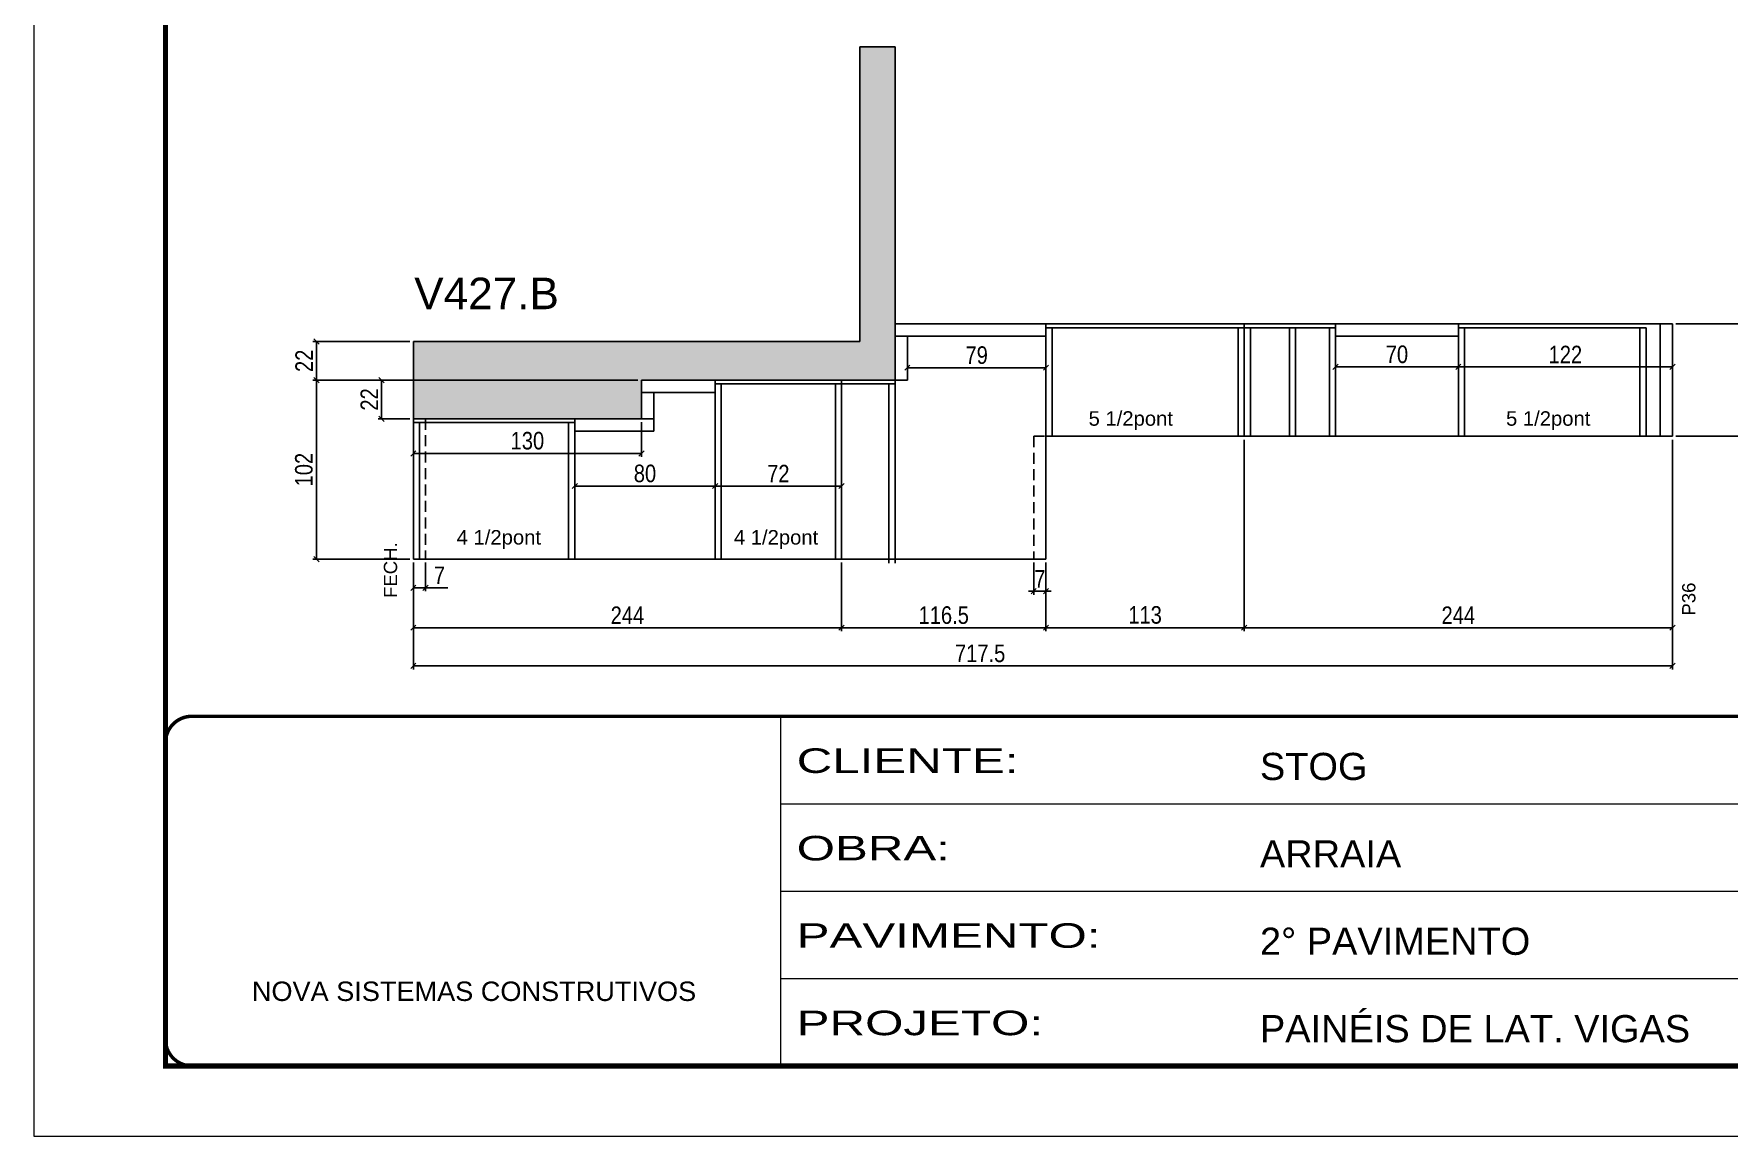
# Model space of a CAD drawing. Extents: x -3394 to 16474, y -5031 to 14397.
# Drawn here: x 4272 to 5238, y 4158 to 4786 of the extents above; entities that cross this region are included whole.
import ezdxf

# ---------------------------------------------------------------- set-up
doc = ezdxf.new("R2010")
doc.units = 0
for name, pattern in [('CONTINUO', [0]), ('DASHED', [0.75, 0.5, -0.25]), ('HIDDEN', [0.375, 0.25, -0.125])]:
    doc.linetypes.add(name, pattern=pattern)
doc.layers.get('0').update_dxf_attribs({"linetype": 'CONTINUOUS'})
doc.layers.get('Defpoints').update_dxf_attribs({"linetype": 'CONTINUOUS'})
for name, color, linetype in [('COTA', 241, 'CONTINUOUS'), ('NOMENCLATURA', 7, 'CONTINUOUS'), ('Painéis', 200, 'CONTINUOUS'), ('PONTALETE', 7, 'CONTINUOUS'), ('SARR_2.2x7', 40, 'CONTINUOUS'), ('SARR_3.5x7', 81, 'CONTINUOUS')]:
    doc.layers.add(name, color=color, linetype=linetype)
doc.layers.add('Folhas', color=255, linetype='CONTINUOUS', lineweight=9)
doc.layers.add('SARRAFO DE PRESSAO', color=251, linetype='DASHED', lineweight=9)
doc.styles.add('ARIAL', font='arial.ttf')
doc.styles.add('COTA TECNICA', font='techl___.ttf', dxfattribs={"height": 10})
doc.styles.add('Tecnologia', font='')
doc.styles.get('Tecnologia').set_extended_font_data('Forgotten Futurist')
doc.dimstyles.new('PAINEL', dxfattribs={"dimtxt": 10, "dimasz": 3, "dimexe": 3, "dimexo": 3, "dimgap": 3, "dimtad": 1, "dimdec": 1, "dimzin": 12, "dimdsep": 46, "dimtxsty": 'COTA TECNICA', "dimblk1": 'OBLIQUE', "dimblk2": 'OBLIQUE', "dimsah": 1, "dimcen": 0.9, "dimclrd": 4, "dimclre": 4, "dimclrt": 240, "dimadec": 1, "dimazin": 3, "dimtfac": 1, "dimtdec": 1, "dimtmove": 0, "dimatfit": 3, "dimfxl": 1, "dimtolj": 1, "dimtzin": 12, "dimarcsym": 0})

# ---------------------------------------------------------------- blocks, each defined once
blk = doc.blocks.new('9999999999')
at = {"color": 30, "linetype": 'CONTINUO'}
for p, q in [((98564.56, 34230.21), (98564.56, 34429.45)), ((98564.56, 34379.64), (99583.98, 34379.64)), ((98564.56, 34329.83), (99487.98, 34329.83)), ((98564.56, 34280.02), (99487.98, 34280.02))]:
    blk.add_line(p, q, dxfattribs=at)
at = {"color": 30, "linetype": 'CONTINUO', "const_width": 2}
blk.add_lwpolyline([(99583.98, 34230.21), (99583.98, 34414.45, 0.414214), (99568.98, 34429.45), (98228.98, 34429.45, 0.414214), (98213.98, 34414.45), (98213.98, 34245.21, 0.414214), (98228.98, 34230.21), (99583.98, 34230.21)], format="xyb", dxfattribs=at)
at = {"layer": 'Folhas'}
blk.add_lwpolyline([(98138.98, 34190.21), (99623.98, 34190.21), (99623.98, 35240.21), (98138.98, 35240.21)], close=True, dxfattribs=at)
at = {"layer": 'Folhas', "color": 30, "const_width": 3}
blk.add_lwpolyline([(98213.98, 34230.21), (99583.98, 34230.21), (99583.98, 35200.21), (98213.98, 35200.21)], close=True, dxfattribs=at)
at = {"color": 7, "linetype": 'Continuous', "ltscale": 5, "style": 'ARIAL'}
for s, height, p in [('STOG', 15.483, (98837.68, 34393.13)), ('ARRAIA', 15.483, (98837.68, 34343.32)), ('2° PAVIMENTO', 15.4829, (98837.68, 34293.51)), ('NOVA SISTEMAS CONSTRUTIVOS', 11.0592, (98263.19, 34267.21)), ('PAINÉIS DE LAT. VIGAS', 15.4829, (98837.68, 34243.7))]:
    blk.add_text(s, height=height, dxfattribs=at).set_placement(p)
at = {"layer": 'Folhas', "color": 7, "style": 'Tecnologia', "width": 1.5}
for s, p in [('CLIENTE:', (98573.65, 34397.17)), ('OBRA:', (98573.65, 34347.31)), ('PAVIMENTO:', (98573.65, 34297.5)), ('PROJETO:', (98573.65, 34247.69))]:
    blk.add_text(s, height=14, dxfattribs=at).set_placement(p)
blk = doc.blocks.new('_Oblique')
at = {"color": 0, "linetype": 'ByBlock', "lineweight": -2}
blk.add_line((-0.5, -0.5), (0.5, 0.5), dxfattribs=at)
blk = doc.blocks.new('*D1364')
at = {"layer": 'COTA', "color": 4, "linetype": 'Continuous', "lineweight": -2, "transparency": 16777216}
for p, q in [((4488.44, 4484.78), (4488.44, 4445.7)), ((4732.44, 4482.78), (4732.44, 4445.7)), ((4488.44, 4447.7), (4732.44, 4447.7))]:
    blk.add_line(p, q, dxfattribs=at)
at = {"layer": 'Defpoints', "color": 0, "linetype": 'Continuous', "transparency": 16777216}
for p in [(4488.44, 4486.78), (4732.44, 4484.78), (4732.44, 4447.7)]:
    blk.add_point(p, dxfattribs=at)
at = {"layer": 'COTA', "color": 4, "linetype": 'Continuous', "lineweight": -2, "transparency": 16777216, "xscale": 3, "yscale": 3, "zscale": 3, "rotation": 180}
blk.add_blockref('_Oblique', (4488.44, 4447.7), dxfattribs=at)
at = {"layer": 'COTA', "color": 4, "linetype": 'Continuous', "lineweight": -2, "transparency": 16777216, "xscale": 3, "yscale": 3, "zscale": 3}
blk.add_blockref('_Oblique', (4732.44, 4447.7), dxfattribs=at)
at = {"layer": 'COTA', "color": 240, "linetype": 'Continuous', "transparency": 16777216, "insert": (4610.44, 4454.78), "char_height": 10, "attachment_point": 5, "style": 'COTA TECNICA'}
blk.add_mtext('\\A1;244', dxfattribs=at)
blk = doc.blocks.new('*D1365')
at = {"layer": 'COTA', "color": 4, "linetype": 'Continuous', "lineweight": -2, "transparency": 16777216}
for p, q in [((4961.94, 4554.78), (4961.94, 4445.7)), ((4848.97, 4484.78), (4848.97, 4445.7)), ((4848.97, 4447.7), (4961.94, 4447.7))]:
    blk.add_line(p, q, dxfattribs=at)
at = {"layer": 'Defpoints', "color": 0, "linetype": 'Continuous', "transparency": 16777216}
for p in [(4961.94, 4556.78), (4848.97, 4486.78), (4961.94, 4447.7)]:
    blk.add_point(p, dxfattribs=at)
at = {"layer": 'COTA', "color": 4, "linetype": 'Continuous', "lineweight": -2, "transparency": 16777216, "xscale": 3, "yscale": 3, "zscale": 3, "rotation": 180}
blk.add_blockref('_Oblique', (4848.97, 4447.7), dxfattribs=at)
at = {"layer": 'COTA', "color": 4, "linetype": 'Continuous', "lineweight": -2, "transparency": 16777216, "xscale": 3, "yscale": 3, "zscale": 3}
blk.add_blockref('_Oblique', (4961.94, 4447.7), dxfattribs=at)
at = {"layer": 'COTA', "color": 240, "linetype": 'Continuous', "transparency": 16777216, "insert": (4905.45, 4454.92), "char_height": 10, "attachment_point": 5, "style": 'COTA TECNICA'}
blk.add_mtext('\\A1;113', dxfattribs=at)
blk = doc.blocks.new('*D1366')
at = {"layer": 'COTA', "color": 4, "linetype": 'Continuous', "lineweight": -2, "transparency": 16777216}
for p, q in [((5205.97, 4554.78), (5205.97, 4423.9)), ((4488.44, 4484.78), (4488.44, 4423.9)), ((4488.44, 4425.9), (5205.97, 4425.9))]:
    blk.add_line(p, q, dxfattribs=at)
at = {"layer": 'Defpoints', "color": 0, "linetype": 'Continuous', "transparency": 16777216}
for p in [(5205.97, 4556.78), (4488.44, 4486.78), (5205.97, 4425.9)]:
    blk.add_point(p, dxfattribs=at)
at = {"layer": 'COTA', "color": 4, "linetype": 'Continuous', "lineweight": -2, "transparency": 16777216, "xscale": 3, "yscale": 3, "zscale": 3, "rotation": 180}
blk.add_blockref('_Oblique', (4488.44, 4425.9), dxfattribs=at)
at = {"layer": 'COTA', "color": 4, "linetype": 'Continuous', "lineweight": -2, "transparency": 16777216, "xscale": 3, "yscale": 3, "zscale": 3}
blk.add_blockref('_Oblique', (5205.97, 4425.9), dxfattribs=at)
at = {"layer": 'COTA', "color": 240, "linetype": 'Continuous', "transparency": 16777216, "insert": (4811.45, 4433.01), "char_height": 10, "attachment_point": 5, "style": 'COTA TECNICA'}
blk.add_mtext('\\A1;717.5', dxfattribs=at)
blk = doc.blocks.new('*D1367')
at = {"layer": 'COTA', "color": 4, "linetype": 'Continuous', "lineweight": -2, "transparency": 16777216}
for p, q in [((5207.97, 4620.78), (5264.34, 4620.78)), ((5262.34, 4620.78), (5262.34, 4556.78)), ((5207.97, 4556.78), (5264.34, 4556.78))]:
    blk.add_line(p, q, dxfattribs=at)
at = {"layer": 'Defpoints', "color": 0, "linetype": 'Continuous', "transparency": 16777216}
for p in [(5205.97, 4620.78), (5205.97, 4556.78), (5262.34, 4556.78)]:
    blk.add_point(p, dxfattribs=at)
at = {"layer": 'COTA', "color": 4, "linetype": 'Continuous', "lineweight": -2, "transparency": 16777216, "xscale": 3, "yscale": 3, "zscale": 3}
for p, rotation in [((5262.34, 4620.78), 90), ((5262.34, 4556.78), 270)]:
    blk.add_blockref('_Oblique', p, dxfattribs=dict(at, rotation=rotation))
at = {"layer": 'COTA', "color": 240, "linetype": 'Continuous', "transparency": 16777216, "insert": (5255.24, 4588.78), "char_height": 10, "attachment_point": 5, "rotation": 90, "style": 'COTA TECNICA'}
blk.add_mtext('\\A1;64', dxfattribs=at)
blk = doc.blocks.new('*D1368')
at = {"layer": 'COTA', "color": 4, "linetype": 'Continuous', "lineweight": -2, "transparency": 16777216}
for p, q in [((4732.44, 4484.78), (4732.44, 4445.7)), ((4848.97, 4484.78), (4848.97, 4445.7)), ((4848.97, 4447.7), (4732.44, 4447.7))]:
    blk.add_line(p, q, dxfattribs=at)
at = {"layer": 'Defpoints', "color": 0, "linetype": 'Continuous', "transparency": 16777216}
for p in [(4732.44, 4486.78), (4848.97, 4486.78), (4732.44, 4447.7)]:
    blk.add_point(p, dxfattribs=at)
at = {"layer": 'COTA', "color": 4, "linetype": 'Continuous', "lineweight": -2, "transparency": 16777216, "xscale": 3, "yscale": 3, "zscale": 3, "rotation": 180}
blk.add_blockref('_Oblique', (4732.44, 4447.7), dxfattribs=at)
at = {"layer": 'COTA', "color": 4, "linetype": 'Continuous', "lineweight": -2, "transparency": 16777216, "xscale": 3, "yscale": 3, "zscale": 3}
blk.add_blockref('_Oblique', (4848.97, 4447.7), dxfattribs=at)
at = {"layer": 'COTA', "color": 240, "linetype": 'Continuous', "transparency": 16777216, "insert": (4790.7, 4454.81), "char_height": 10, "attachment_point": 5, "style": 'COTA TECNICA'}
blk.add_mtext('\\A1;116.5', dxfattribs=at)
blk = doc.blocks.new('*D1369')
at = {"layer": 'COTA', "color": 4, "linetype": 'Continuous', "lineweight": -2, "transparency": 16777216}
for p, q in [((4488.44, 4484.78), (4488.44, 4468.46)), ((4495.44, 4484.78), (4495.44, 4468.46)), ((4488.44, 4470.46), (4495.44, 4470.46)), ((4495.44, 4470.46), (4508.17, 4470.46))]:
    blk.add_line(p, q, dxfattribs=at)
at = {"layer": 'Defpoints', "color": 0, "linetype": 'Continuous', "transparency": 16777216}
for p in [(4488.44, 4486.78), (4495.44, 4486.78), (4495.44, 4470.46)]:
    blk.add_point(p, dxfattribs=at)
at = {"layer": 'COTA', "color": 4, "linetype": 'Continuous', "lineweight": -2, "transparency": 16777216, "xscale": 3, "yscale": 3, "zscale": 3, "rotation": 180}
blk.add_blockref('_Oblique', (4488.44, 4470.46), dxfattribs=at)
at = {"layer": 'COTA', "color": 4, "linetype": 'Continuous', "lineweight": -2, "transparency": 16777216, "xscale": 3, "yscale": 3, "zscale": 3}
blk.add_blockref('_Oblique', (4495.44, 4470.46), dxfattribs=at)
at = {"layer": 'COTA', "color": 240, "linetype": 'Continuous', "transparency": 16777216, "insert": (4503.3, 4477.54), "char_height": 10, "attachment_point": 5, "style": 'COTA TECNICA'}
blk.add_mtext('\\A1;7', dxfattribs=at)
blk = doc.blocks.new('*D1370')
at = {"layer": 'COTA', "color": 4, "linetype": 'Continuous', "lineweight": -2, "transparency": 16777216}
for p, q in [((4616.44, 4588.78), (4431.2, 4588.78)), ((4433.2, 4486.78), (4433.2, 4588.78)), ((4486.44, 4486.78), (4431.2, 4486.78))]:
    blk.add_line(p, q, dxfattribs=at)
at = {"layer": 'Defpoints', "color": 0, "linetype": 'Continuous', "transparency": 16777216}
for p in [(4433.2, 4588.78), (4618.44, 4588.78), (4488.44, 4486.78)]:
    blk.add_point(p, dxfattribs=at)
at = {"layer": 'COTA', "color": 4, "linetype": 'Continuous', "lineweight": -2, "transparency": 16777216, "xscale": 3, "yscale": 3, "zscale": 3}
for p, rotation in [((4433.2, 4588.78), 90), ((4433.2, 4486.78), 270)]:
    blk.add_blockref('_Oblique', p, dxfattribs=dict(at, rotation=rotation))
at = {"layer": 'COTA', "color": 240, "linetype": 'Continuous', "transparency": 16777216, "insert": (4426.1, 4537.78), "char_height": 10, "attachment_point": 5, "rotation": 90, "style": 'COTA TECNICA'}
blk.add_mtext('\\A1;102', dxfattribs=at)
blk = doc.blocks.new('*D1371')
at = {"layer": 'COTA', "color": 4, "linetype": 'Continuous', "lineweight": -2, "transparency": 16777216}
for p, q in [((4486.44, 4610.78), (4431.2, 4610.78)), ((4433.2, 4588.78), (4433.2, 4610.78)), ((4616.44, 4588.78), (4431.2, 4588.78))]:
    blk.add_line(p, q, dxfattribs=at)
at = {"layer": 'Defpoints', "color": 0, "linetype": 'Continuous', "transparency": 16777216}
for p in [(4433.2, 4610.78), (4488.44, 4610.78), (4618.44, 4588.78)]:
    blk.add_point(p, dxfattribs=at)
at = {"layer": 'COTA', "color": 4, "linetype": 'Continuous', "lineweight": -2, "transparency": 16777216, "xscale": 3, "yscale": 3, "zscale": 3}
for p, rotation in [((4433.2, 4610.78), 90), ((4433.2, 4588.78), 270)]:
    blk.add_blockref('_Oblique', p, dxfattribs=dict(at, rotation=rotation))
at = {"layer": 'COTA', "color": 240, "linetype": 'Continuous', "transparency": 16777216, "insert": (4426.2, 4599.78), "char_height": 10, "attachment_point": 5, "rotation": 90, "style": 'COTA TECNICA'}
blk.add_mtext('\\A1;22', dxfattribs=at)
blk = doc.blocks.new('*D1372')
at = {"layer": 'COTA', "color": 4, "linetype": 'Continuous', "lineweight": -2, "transparency": 16777216}
for p, q in [((4961.94, 4554.78), (4961.94, 4445.7)), ((5205.97, 4554.78), (5205.97, 4445.7)), ((5205.97, 4447.7), (4961.94, 4447.7))]:
    blk.add_line(p, q, dxfattribs=at)
at = {"layer": 'Defpoints', "color": 0, "linetype": 'Continuous', "transparency": 16777216}
for p in [(4961.94, 4556.78), (5205.97, 4556.78), (4961.94, 4447.7)]:
    blk.add_point(p, dxfattribs=at)
at = {"layer": 'COTA', "color": 4, "linetype": 'Continuous', "lineweight": -2, "transparency": 16777216, "xscale": 3, "yscale": 3, "zscale": 3, "rotation": 180}
blk.add_blockref('_Oblique', (4961.94, 4447.7), dxfattribs=at)
at = {"layer": 'COTA', "color": 4, "linetype": 'Continuous', "lineweight": -2, "transparency": 16777216, "xscale": 3, "yscale": 3, "zscale": 3}
blk.add_blockref('_Oblique', (5205.97, 4447.7), dxfattribs=at)
at = {"layer": 'COTA', "color": 240, "linetype": 'Continuous', "transparency": 16777216, "insert": (5083.95, 4454.78), "char_height": 10, "attachment_point": 5, "style": 'COTA TECNICA'}
blk.add_mtext('\\A1;244', dxfattribs=at)
blk = doc.blocks.new('*D1373')
at = {"layer": 'COTA', "color": 4, "linetype": 'Continuous', "lineweight": -2, "transparency": 16777216}
for p, q in [((5013.97, 4611.78), (5013.97, 4594.32)), ((5083.97, 4611.78), (5083.97, 4594.32)), ((5083.97, 4596.32), (5013.97, 4596.32))]:
    blk.add_line(p, q, dxfattribs=at)
at = {"layer": 'Defpoints', "color": 0, "linetype": 'Continuous', "transparency": 16777216}
for p in [(5013.97, 4613.78), (5083.97, 4613.78), (5013.97, 4596.32)]:
    blk.add_point(p, dxfattribs=at)
at = {"layer": 'COTA', "color": 4, "linetype": 'Continuous', "lineweight": -2, "transparency": 16777216, "xscale": 3, "yscale": 3, "zscale": 3, "rotation": 180}
blk.add_blockref('_Oblique', (5013.97, 4596.32), dxfattribs=at)
at = {"layer": 'COTA', "color": 4, "linetype": 'Continuous', "lineweight": -2, "transparency": 16777216, "xscale": 3, "yscale": 3, "zscale": 3}
blk.add_blockref('_Oblique', (5083.97, 4596.32), dxfattribs=at)
at = {"layer": 'COTA', "color": 240, "linetype": 'Continuous', "transparency": 16777216, "insert": (5048.97, 4603.43), "char_height": 10, "attachment_point": 5, "style": 'COTA TECNICA'}
blk.add_mtext('\\A1;70', dxfattribs=at)
blk = doc.blocks.new('*D1374')
at = {"layer": 'COTA', "color": 4, "linetype": 'Continuous', "lineweight": -2, "transparency": 16777216}
for p, q in [((5205.97, 4618.78), (5205.97, 4594.32)), ((5083.97, 4611.78), (5083.97, 4594.32)), ((5083.97, 4596.32), (5205.97, 4596.32))]:
    blk.add_line(p, q, dxfattribs=at)
at = {"layer": 'Defpoints', "color": 0, "linetype": 'Continuous', "transparency": 16777216}
for p in [(5205.97, 4620.78), (5083.97, 4613.78), (5205.97, 4596.32)]:
    blk.add_point(p, dxfattribs=at)
at = {"layer": 'COTA', "color": 4, "linetype": 'Continuous', "lineweight": -2, "transparency": 16777216, "xscale": 3, "yscale": 3, "zscale": 3, "rotation": 180}
blk.add_blockref('_Oblique', (5083.97, 4596.32), dxfattribs=at)
at = {"layer": 'COTA', "color": 4, "linetype": 'Continuous', "lineweight": -2, "transparency": 16777216, "xscale": 3, "yscale": 3, "zscale": 3}
blk.add_blockref('_Oblique', (5205.97, 4596.32), dxfattribs=at)
at = {"layer": 'COTA', "color": 240, "linetype": 'Continuous', "transparency": 16777216, "insert": (5144.97, 4603.38), "char_height": 10, "attachment_point": 5, "style": 'COTA TECNICA'}
blk.add_mtext('\\A1;122', dxfattribs=at)
blk = doc.blocks.new('*D1375')
at = {"layer": 'COTA', "color": 4, "linetype": 'Continuous', "lineweight": -2, "transparency": 16777216}
for p, q in [((4841.97, 4484.78), (4841.97, 4466.44)), ((4848.97, 4484.78), (4848.97, 4466.44)), ((4841.97, 4468.44), (4838.97, 4468.44)), ((4848.97, 4468.44), (4841.97, 4468.44)), ((4848.97, 4468.44), (4851.97, 4468.44))]:
    blk.add_line(p, q, dxfattribs=at)
at = {"layer": 'Defpoints', "color": 0, "linetype": 'Continuous', "transparency": 16777216}
for p in [(4841.97, 4486.78), (4848.97, 4486.78), (4841.97, 4468.44)]:
    blk.add_point(p, dxfattribs=at)
at = {"layer": 'COTA', "color": 4, "linetype": 'Continuous', "lineweight": -2, "transparency": 16777216, "xscale": 3, "yscale": 3, "zscale": 3}
blk.add_blockref('_Oblique', (4841.97, 4468.44), dxfattribs=at)
at = {"layer": 'COTA', "color": 4, "linetype": 'Continuous', "lineweight": -2, "transparency": 16777216, "xscale": 3, "yscale": 3, "zscale": 3, "rotation": 180}
blk.add_blockref('_Oblique', (4848.97, 4468.44), dxfattribs=at)
at = {"layer": 'COTA', "color": 240, "linetype": 'Continuous', "transparency": 16777216, "insert": (4845.47, 4475.51), "char_height": 10, "attachment_point": 5, "style": 'COTA TECNICA'}
blk.add_mtext('\\A1;7', dxfattribs=at)
blk = doc.blocks.new('*D1574')
at = {"layer": 'COTA', "color": 4, "linetype": 'Continuous', "lineweight": -2, "transparency": 16777216}
for p, q in [((4769.97, 4611.78), (4769.97, 4593.88)), ((4848.97, 4611.78), (4848.97, 4593.88)), ((4848.97, 4595.88), (4769.97, 4595.88))]:
    blk.add_line(p, q, dxfattribs=at)
at = {"layer": 'Defpoints', "color": 0, "linetype": 'Continuous', "transparency": 16777216}
for p in [(4769.97, 4613.78), (4848.97, 4613.78), (4769.97, 4595.88)]:
    blk.add_point(p, dxfattribs=at)
at = {"layer": 'COTA', "color": 4, "linetype": 'Continuous', "lineweight": -2, "transparency": 16777216, "xscale": 3, "yscale": 3, "zscale": 3, "rotation": 180}
blk.add_blockref('_Oblique', (4769.97, 4595.88), dxfattribs=at)
at = {"layer": 'COTA', "color": 4, "linetype": 'Continuous', "lineweight": -2, "transparency": 16777216, "xscale": 3, "yscale": 3, "zscale": 3}
blk.add_blockref('_Oblique', (4848.97, 4595.88), dxfattribs=at)
at = {"layer": 'COTA', "color": 240, "linetype": 'Continuous', "transparency": 16777216, "insert": (4809.47, 4602.98), "char_height": 10, "attachment_point": 5, "style": 'COTA TECNICA'}
blk.add_mtext('\\A1;79', dxfattribs=at)
blk = doc.blocks.new('*D1575')
at = {"layer": 'COTA', "color": 4, "linetype": 'Continuous', "lineweight": -2, "transparency": 16777216}
for p, q in [((4488.44, 4564.78), (4488.44, 4544.99)), ((4618.44, 4564.78), (4618.44, 4544.99)), ((4488.44, 4546.99), (4618.44, 4546.99))]:
    blk.add_line(p, q, dxfattribs=at)
at = {"layer": 'Defpoints', "color": 0, "linetype": 'Continuous', "transparency": 16777216}
for p in [(4488.44, 4566.78), (4618.44, 4566.78), (4618.44, 4546.99)]:
    blk.add_point(p, dxfattribs=at)
at = {"layer": 'COTA', "color": 4, "linetype": 'Continuous', "lineweight": -2, "transparency": 16777216, "xscale": 3, "yscale": 3, "zscale": 3, "rotation": 180}
blk.add_blockref('_Oblique', (4488.44, 4546.99), dxfattribs=at)
at = {"layer": 'COTA', "color": 4, "linetype": 'Continuous', "lineweight": -2, "transparency": 16777216, "xscale": 3, "yscale": 3, "zscale": 3}
blk.add_blockref('_Oblique', (4618.44, 4546.99), dxfattribs=at)
at = {"layer": 'COTA', "color": 240, "linetype": 'Continuous', "transparency": 16777216, "insert": (4553.44, 4554.21), "char_height": 10, "attachment_point": 5, "style": 'COTA TECNICA'}
blk.add_mtext('\\A1;130', dxfattribs=at)
blk = doc.blocks.new('*D1576')
at = {"layer": 'COTA', "color": 4, "linetype": 'Continuous', "lineweight": -2, "transparency": 16777216}
for p, q in [((4616.44, 4588.78), (4468.35, 4588.78)), ((4470.35, 4588.78), (4470.35, 4566.78)), ((4486.44, 4566.78), (4468.35, 4566.78))]:
    blk.add_line(p, q, dxfattribs=at)
at = {"layer": 'Defpoints', "color": 0, "linetype": 'Continuous', "transparency": 16777216}
for p in [(4618.44, 4588.78), (4470.35, 4566.78), (4488.44, 4566.78)]:
    blk.add_point(p, dxfattribs=at)
at = {"layer": 'COTA', "color": 4, "linetype": 'Continuous', "lineweight": -2, "transparency": 16777216, "xscale": 3, "yscale": 3, "zscale": 3}
for p, rotation in [((4470.35, 4588.78), 90), ((4470.35, 4566.78), 270)]:
    blk.add_blockref('_Oblique', p, dxfattribs=dict(at, rotation=rotation))
at = {"layer": 'COTA', "color": 240, "linetype": 'Continuous', "transparency": 16777216, "insert": (4463.35, 4577.78), "char_height": 10, "attachment_point": 5, "rotation": 90, "style": 'COTA TECNICA'}
blk.add_mtext('\\A1;22', dxfattribs=at)
blk = doc.blocks.new('*D1577')
at = {"layer": 'COTA', "color": 4, "linetype": 'Continuous', "lineweight": -2, "transparency": 16777216}
for p, q in [((4580.44, 4557.78), (4580.44, 4526.43)), ((4660.44, 4559.78), (4660.44, 4526.43)), ((4580.44, 4528.43), (4660.44, 4528.43))]:
    blk.add_line(p, q, dxfattribs=at)
at = {"layer": 'Defpoints', "color": 0, "linetype": 'Continuous', "transparency": 16777216}
for p in [(4660.44, 4561.78), (4580.44, 4559.78), (4660.44, 4528.43)]:
    blk.add_point(p, dxfattribs=at)
at = {"layer": 'COTA', "color": 4, "linetype": 'Continuous', "lineweight": -2, "transparency": 16777216, "xscale": 3, "yscale": 3, "zscale": 3, "rotation": 180}
blk.add_blockref('_Oblique', (4580.44, 4528.43), dxfattribs=at)
at = {"layer": 'COTA', "color": 4, "linetype": 'Continuous', "lineweight": -2, "transparency": 16777216, "xscale": 3, "yscale": 3, "zscale": 3}
blk.add_blockref('_Oblique', (4660.44, 4528.43), dxfattribs=at)
at = {"layer": 'COTA', "color": 240, "linetype": 'Continuous', "transparency": 16777216, "insert": (4620.44, 4535.55), "char_height": 10, "attachment_point": 5, "style": 'COTA TECNICA'}
blk.add_mtext('\\A1;80', dxfattribs=at)
blk = doc.blocks.new('*D1578')
at = {"layer": 'COTA', "color": 4, "linetype": 'Continuous', "lineweight": -2, "transparency": 16777216}
for p, q in [((4660.44, 4559.78), (4660.44, 4526.43)), ((4732.44, 4559.78), (4732.44, 4526.43)), ((4660.44, 4528.43), (4732.44, 4528.43))]:
    blk.add_line(p, q, dxfattribs=at)
at = {"layer": 'Defpoints', "color": 0, "linetype": 'Continuous', "transparency": 16777216}
for p in [(4660.44, 4561.78), (4732.44, 4561.78), (4732.44, 4528.43)]:
    blk.add_point(p, dxfattribs=at)
at = {"layer": 'COTA', "color": 4, "linetype": 'Continuous', "lineweight": -2, "transparency": 16777216, "xscale": 3, "yscale": 3, "zscale": 3, "rotation": 180}
blk.add_blockref('_Oblique', (4660.44, 4528.43), dxfattribs=at)
at = {"layer": 'COTA', "color": 4, "linetype": 'Continuous', "lineweight": -2, "transparency": 16777216, "xscale": 3, "yscale": 3, "zscale": 3}
blk.add_blockref('_Oblique', (4732.44, 4528.43), dxfattribs=at)
at = {"layer": 'COTA', "color": 240, "linetype": 'Continuous', "transparency": 16777216, "insert": (4696.44, 4535.5), "char_height": 10, "attachment_point": 5, "style": 'COTA TECNICA'}
blk.add_mtext('\\A1;72', dxfattribs=at)

msp = doc.modelspace()

# ---------------------------------------------------------------- hatches: boundary and pattern name
at = {"layer": 'COTA', "linetype": 'Continuous'}
h = msp.add_hatch(dxfattribs=at)
h.set_pattern_fill('AR-CONC', color=256, scale=0.05)
h.set_pattern_definition([(50, (-1585, -5742.8755), (9.1092334, -0.7969543), [0.9525, -10.4775]), (355, (-1585, -5742.876), (-1.762171, 9.552842), [0.762, -8.382029]), (100.451445, (-1584.241, -5742.942), (7.3470624, 8.7558876), [0.8095004, -8.904512]), (46.1842, (-1585, -5740.336), (13.553952, -2.102116), [1.42875, -15.71625]), (96.63556, (-1583.87, -5740.511), (11.870207, 12.371306), [1.214251, -13.35678]), (351.18415, (-1585, -5740.336), (11.870207, 12.371306), [1.142998, -12.572987]), (21, (-1583.73, -5740.9705), (7.5807196, -5.11326), [0.9525, -10.4775]), (326, (-1583.73, -5740.971), (3.0901014, 9.209398), [0.762, -8.382]), (71.451445, (-1583.098, -5741.397), (10.670821, 4.0961384), [0.8095004, -8.904497]), (37.5, (-1585, -5742.8755), (0.1544302, 4.22775194), [0, -8.2804, 0, -8.509, 0, -8.41375]), (7.5, (-1585, -5742.8755), (3.3409831, 5.0090287), [0, -4.8514, 0, -8.0899, 0, -3.20675]), (327.5, (-1587.832, -5742.8755), (6.7795298, -0.2864372), [0, -3.175, 0, -9.906, 0, -13.1445]), (317.5, (-1589.102, -5742.8755), (7.406459, 1.2713246), [0, -4.1275, 0, -6.5786, 0, -9.3345])])
h.paths.add_polyline_path([(4742.97, 4610.78), (4488.44, 4610.78), (4488.44, 4566.78), (4618.44, 4566.78), (4618.44, 4588.78), (4762.97, 4588.78), (4762.97, 4620.78), (4762.97, 4778.78), (4742.97, 4778.78)])

# ---------------------------------------------------------------- linework, layer by layer
for p, q in [((4762.97, 4778.78), (4742.97, 4778.78)), ((4742.97, 4778.78), (4742.97, 4610.78)), ((4762.97, 4620.78), (4762.97, 4778.78)), ((5205.97, 4620.78), (5205.97, 4620.78)), ((4488.44, 4610.78), (4742.97, 4610.78)), ((4488.44, 4610.78), (4488.44, 4566.78))]:
    msp.add_line(p, q, dxfattribs=at)
at = {"layer": 'Painéis', "linetype": 'Continuous'}
for p, q in [((4762.97, 4620.78), (5205.97, 4620.78)), ((4762.97, 4620.78), (4762.97, 4588.78)), ((4848.97, 4620.78), (4848.97, 4556.78)), ((4961.94, 4620.78), (4961.94, 4556.78)), ((5205.97, 4620.78), (5205.97, 4556.78)), ((4618.44, 4588.78), (4762.97, 4588.78)), ((4618.44, 4588.78), (4618.44, 4566.78)), ((4732.44, 4588.78), (4732.44, 4486.78)), ((4488.44, 4566.78), (4618.44, 4566.78)), ((4488.44, 4566.78), (4488.44, 4486.78)), ((4848.97, 4556.78), (5205.97, 4556.78)), ((4848.97, 4556.78), (4848.97, 4486.78)), ((4488.44, 4486.78), (4848.97, 4486.78))]:
    msp.add_line(p, q, dxfattribs=at)
at = {"layer": 'SARR_2.2x7', "ltscale": 25}
for p, q in [((4848.97, 4618.58), (4961.94, 4618.58)), ((5083.97, 4618.58), (5190.97, 4618.58)), ((5198.97, 4620.78), (5198.97, 4556.78)), ((4762.97, 4613.78), (4848.97, 4613.78)), ((4769.97, 4613.78), (4769.97, 4588.78)), ((5013.97, 4613.78), (5083.97, 4613.78)), ((4618.44, 4581.78), (4660.44, 4581.78)), ((4625.44, 4581.78), (4625.44, 4566.78)), ((4660.44, 4586.58), (4660.44, 4588.78)), ((4660.44, 4586.58), (4762.97, 4586.58)), ((4762.97, 4588.78), (4769.97, 4588.78)), ((4488.44, 4564.58), (4580.44, 4564.58)), ((4580.44, 4564.58), (4580.44, 4566.78)), ((4618.44, 4566.78), (4625.44, 4566.78)), ((4625.44, 4566.78), (4625.44, 4559.78)), ((4580.44, 4559.78), (4610.44, 4559.78)), ((4610.44, 4559.78), (4625.44, 4559.78))]:
    msp.add_line(p, q, dxfattribs=at)
at = {"layer": 'SARR_2.2x7', "linetype": 'HIDDEN', "ltscale": 25}
for p, q in [((4495.44, 4566.78), (4495.44, 4486.78)), ((4841.97, 4556.78), (4841.97, 4486.78)), ((4841.97, 4556.78), (4848.97, 4556.78))]:
    msp.add_line(p, q, dxfattribs=at)
at = {"layer": 'SARR_2.2x7', "ltscale": 25, "elevation": 0}
msp.add_lwpolyline([(4965.44, 4618.58), (5013.97, 4618.58)], dxfattribs=at)
at = {"layer": 'SARR_3.5x7'}
for p, q in [((5010.47, 4618.58), (5010.47, 4556.78)), ((5013.97, 4620.78), (5013.97, 4556.78)), ((5083.97, 4620.78), (5083.97, 4556.78)), ((5087.47, 4618.58), (5087.47, 4556.78)), ((4728.94, 4586.58), (4728.94, 4486.78)), ((4759.47, 4586.58), (4759.47, 4484.48)), ((4762.97, 4588.78), (4762.97, 4484.48))]:
    msp.add_line(p, q, dxfattribs=at)
at = {"layer": 'SARR_3.5x7', "elevation": 0}
for points in [[(4848.97, 4556.78), (4848.97, 4618.58), (4852.47, 4618.58), (4852.47, 4556.78)], [(4961.94, 4556.78), (4961.94, 4618.58), (4958.44, 4618.58), (4958.44, 4556.78)], [(4965.44, 4556.78), (4965.44, 4618.58), (4961.94, 4618.58), (4961.94, 4556.78)], [(4991.22, 4556.78), (4991.22, 4618.58), (4987.72, 4618.58), (4987.72, 4556.78)], [(5187.47, 4556.78), (5187.47, 4618.58), (5190.97, 4618.58), (5190.97, 4556.78)]]:
    msp.add_lwpolyline(points, dxfattribs=at)
for points in [[(4660.44, 4486.78), (4663.94, 4486.78), (4663.94, 4586.58), (4660.44, 4586.58)], [(4488.44, 4486.78), (4491.94, 4486.78), (4491.94, 4564.58), (4488.44, 4564.58)], [(4576.94, 4486.78), (4580.44, 4486.78), (4580.44, 4564.58), (4576.94, 4564.58)]]:
    msp.add_lwpolyline(points, close=True, dxfattribs=at)

# ---------------------------------------------------------------- block references
at = {"layer": 'SARRAFO DE PRESSAO', "color": 6, "linetype": 'ByBlock'}
msp.add_blockref('9999999999', (-93866.77, -30032.25), dxfattribs=at)

# ---------------------------------------------------------------- texts
at = {"layer": 'NOMENCLATURA', "linetype": 'Continuous', "style": 'ARIAL'}
msp.add_text('V427.B', height=18, dxfattribs=at).set_placement((4488.93, 4629.19))
for s, p in [('FECH.', (4479.2, 4464.63)), ('P36', (5219.07, 4454.59))]:
    msp.add_text(s, height=7.567, rotation=90, dxfattribs=at).set_placement(p)
at = {"layer": 'PONTALETE', "linetype": 'Continuous', "style": 'ARIAL'}
for s, p in [('5 1/2pont', (4873.26, 4562.8)), ('5 1/2pont', (5111.15, 4562.8)), ('4 1/2pont', (4513.14, 4495.09)), ('4 1/2pont', (4671.11, 4495.09))]:
    msp.add_text(s, height=8.25, dxfattribs=at).set_placement(p)

# ---------------------------------------------------------------- dimensions: what is measured, and where the dimension line sits
at = {"layer": 'COTA', "linetype": 'Continuous'}
for base, p1, p2, angle, override, picture, middle in [((5205.97, 4596.32), (5083.97, 4613.78), (5205.97, 4620.78), 180, {"dimexe": 2, "dimexo": 2, "dimgap": 2, "dimadec": 8, "dimtix": 1, "dimtmove": 1, "dimatfit": 2, "dimldrblk": 'Oblique'}, '*D1374', (5144.97, 4603.38)), ((5262.34, 4556.78), (5205.97, 4620.78), (5205.97, 4556.78), 90, {"dimexe": 2, "dimexo": 2, "dimgap": 2, "dimadec": 8, "dimtix": 1, "dimatfit": 2, "dimldrblk": 'Oblique'}, '*D1367', (5255.24, 4588.78)), ((4433.2, 4610.78), (4618.44, 4588.78), (4488.44, 4610.78), 90, {"dimexe": 2, "dimexo": 2, "dimgap": 2, "dimadec": 8, "dimtix": 1, "dimatfit": 2, "dimldrblk": 'Oblique'}, '*D1371', (4426.2, 4599.78)), ((5013.97, 4596.32), (5083.97, 4613.78), (5013.97, 4613.78), 180, {"dimexe": 2, "dimexo": 2, "dimgap": 2, "dimadec": 8, "dimtix": 1, "dimatfit": 2, "dimldrblk": 'Oblique'}, '*D1373', (5048.97, 4603.43)), ((4433.2, 4588.78), (4488.44, 4486.78), (4618.44, 4588.78), 90, {"dimexe": 2, "dimexo": 2, "dimgap": 2, "dimadec": 8, "dimtix": 1, "dimatfit": 2, "dimldrblk": 'Oblique'}, '*D1370', (4426.1, 4537.78)), ((4470.35, 4566.78), (4618.44, 4588.78), (4488.44, 4566.78), 90, {"dimexe": 2, "dimexo": 2, "dimgap": 2, "dimadec": 8, "dimtix": 1, "dimatfit": 2, "dimldrblk": 'Oblique'}, '*D1576', (4463.35, 4577.78)), ((4961.94, 4447.7), (5205.97, 4556.78), (4961.94, 4556.78), 180, {"dimexe": 2, "dimexo": 2, "dimgap": 2, "dimadec": 8, "dimtix": 1, "dimatfit": 2, "dimldrblk": 'Oblique'}, '*D1372', (5083.95, 4454.78)), ((4732.44, 4447.7), (4848.97, 4486.78), (4732.44, 4486.78), 180, {"dimexe": 2, "dimexo": 2, "dimgap": 2, "dimadec": 8, "dimtix": 1, "dimatfit": 2, "dimldrblk": 'Oblique'}, '*D1368', (4790.7, 4454.81)), ((4841.97, 4468.44), (4848.97, 4486.78), (4841.97, 4486.78), 180, {"dimexe": 2, "dimexo": 2, "dimgap": 2, "dimadec": 8, "dimtix": 1, "dimatfit": 2, "dimldrblk": 'Oblique'}, '*D1375', (4845.47, 4475.51))]:
    dim = msp.add_linear_dim(base=base, p1=p1, p2=p2, angle=angle, dimstyle='PAINEL', override=override, dxfattribs=at)
    dim.commit()
    dim.dimension.update_dxf_attribs({"geometry": picture, "text_midpoint": middle})
for base, p1, p2, override, picture, middle in [((4769.97, 4595.88), (4848.97, 4613.78), (4769.97, 4613.78), {"dimexe": 2, "dimexo": 2, "dimgap": 2, "dimadec": 8, "dimtix": 1, "dimatfit": 2, "dimldrblk": 'Oblique'}, '*D1574', (4809.47, 4602.98)), ((4618.44, 4546.99), (4488.44, 4566.78), (4618.44, 4566.78), {"dimexe": 2, "dimexo": 2, "dimgap": 2, "dimadec": 8, "dimtix": 1, "dimatfit": 2, "dimldrblk": 'Oblique'}, '*D1575', (4553.44, 4554.21)), ((4660.44, 4528.43), (4580.44, 4559.78), (4660.44, 4561.78), {"dimexe": 2, "dimexo": 2, "dimgap": 2, "dimadec": 8, "dimtix": 1, "dimatfit": 2, "dimldrblk": 'Oblique'}, '*D1577', (4620.44, 4535.55)), ((4732.44, 4528.43), (4660.44, 4561.78), (4732.44, 4561.78), {"dimexe": 2, "dimexo": 2, "dimgap": 2, "dimadec": 8, "dimtix": 1, "dimtmove": 1, "dimatfit": 2, "dimldrblk": 'Oblique'}, '*D1578', (4696.44, 4535.5)), ((4961.94, 4447.7), (4848.97, 4486.78), (4961.94, 4556.78), {"dimexe": 2, "dimexo": 2, "dimgap": 2, "dimadec": 8, "dimtix": 1, "dimatfit": 2, "dimldrblk": 'Oblique'}, '*D1365', (4905.45, 4454.92)), ((4732.44, 4447.7), (4488.44, 4486.78), (4732.44, 4484.78), {"dimexe": 2, "dimexo": 2, "dimgap": 2, "dimadec": 8, "dimtix": 1, "dimatfit": 2, "dimldrblk": 'Oblique'}, '*D1364', (4610.44, 4454.78))]:
    dim = msp.add_linear_dim(base=base, p1=p1, p2=p2, dimstyle='PAINEL', override=override, dxfattribs=at)
    dim.commit()
    dim.dimension.update_dxf_attribs({"geometry": picture, "text_midpoint": middle})
dim = msp.add_linear_dim(base=(5205.97, 4425.9), p1=(4488.44, 4486.78), p2=(5205.97, 4556.78), dimstyle='PAINEL', override={"dimexe": 2, "dimexo": 2, "dimgap": 2, "dimadec": 8, "dimtix": 1, "dimatfit": 2, "dimldrblk": 'Oblique'}, dxfattribs=at)
dim.commit()
dim.dimension.update_dxf_attribs({"geometry": '*D1366', "text_midpoint": (4811.45, 4425.9), "dimtype": 160})
dim = msp.add_linear_dim(base=(4495.44, 4470.46), p1=(4488.44, 4486.78), p2=(4495.44, 4486.78), angle=180, dimstyle='PAINEL', override={"dimexe": 2, "dimexo": 2, "dimgap": 2, "dimadec": 8, "dimtix": 1, "dimatfit": 2, "dimldrblk": 'Oblique'}, dxfattribs=at)
dim.commit()
dim.dimension.update_dxf_attribs({"geometry": '*D1369', "text_midpoint": (4503.3, 4470.46), "dimtype": 160})

doc.saveas('drawing.dxf')
